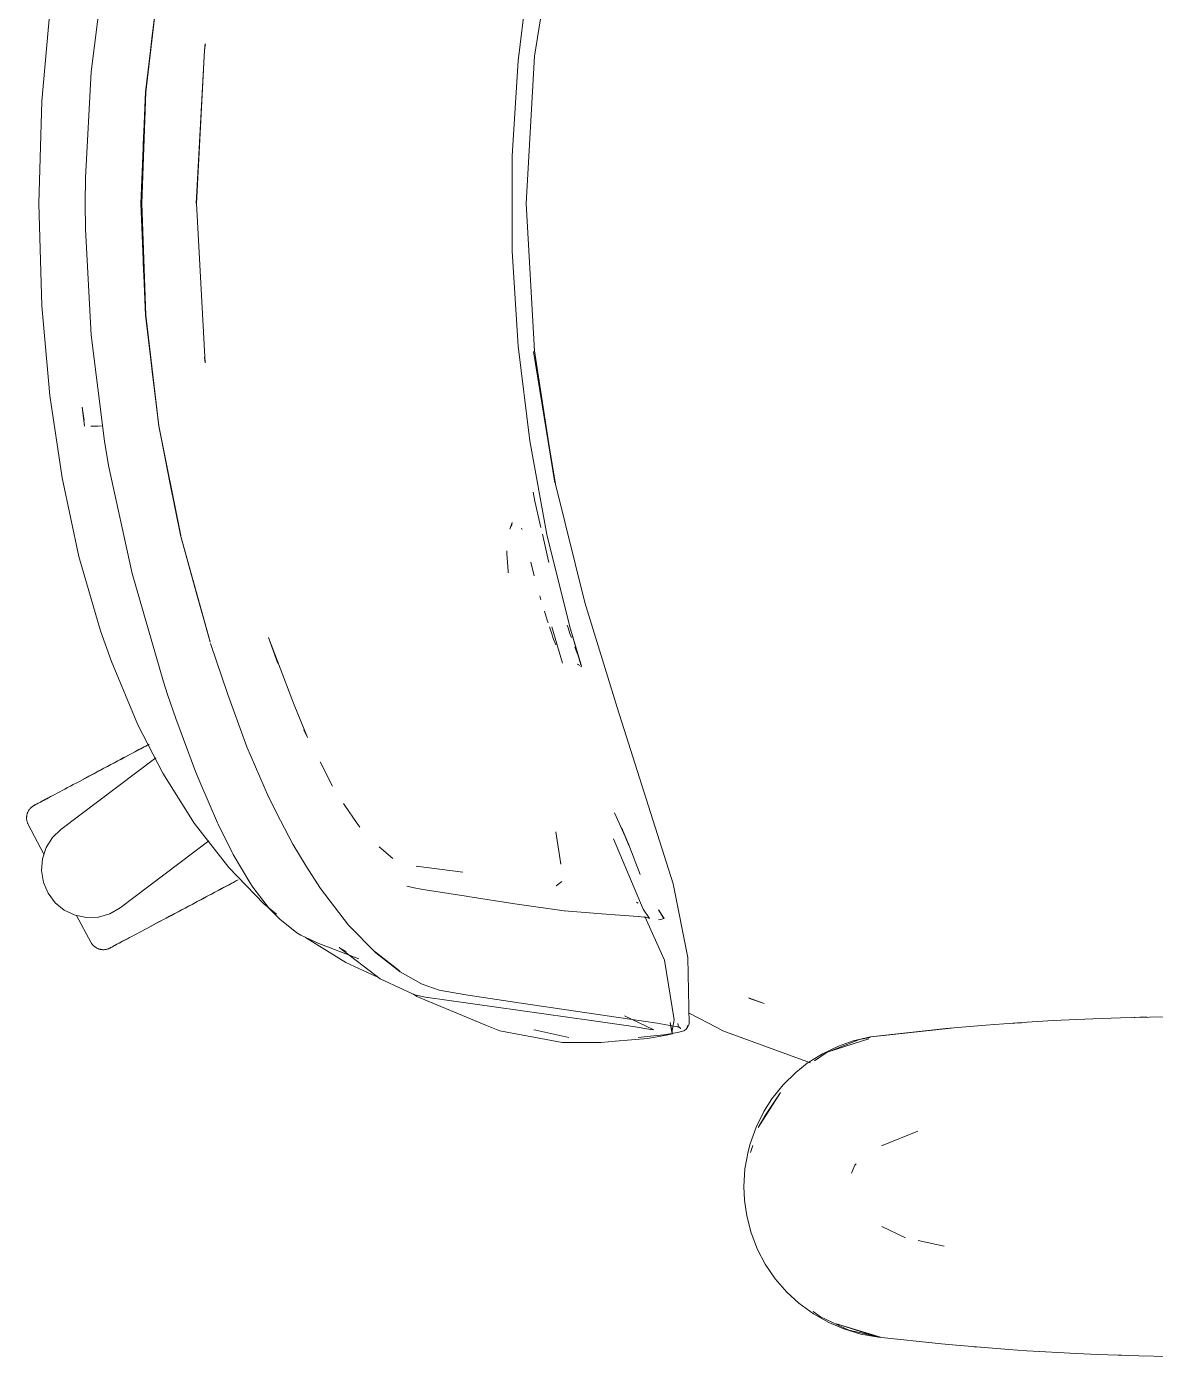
# Model space of a CAD drawing. Header units: millimetres. Extents: x 79795 to 317870, y -36033 to 97293.
# Drawn here: x 191347.5 to 191669, y 12505.4 to 12884.1 of the extents above; entities that cross this region are included whole.
import ezdxf

# ---------------------------------------------------------------- set-up
doc = ezdxf.new("R2010")
doc.units = ezdxf.units.MM
doc.header["$MEASUREMENT"] = 0
doc.layers.add('G-IMPT', color=8, linetype='CONTINUOUS', lineweight=9)
doc.layers.add('I-FURN', color=8, linetype='CONTINUOUS', lineweight=9)

msp = doc.modelspace()

# ---------------------------------------------------------------- linework, layer by layer
at = {"layer": 'G-IMPT'}
for p, q in [((191498.14, 12913.64), (191492.15, 12875.72)), ((191365.83, 12871.25), (191369.65, 12901.42)), ((191490.75, 12901.29), (191487.45, 12874.37)), ((191381.36, 12865.55), (191385.18, 12897.15)), ((191381.4, 12865.51), (191385.18, 12897.07)), ((191385.18, 12897.07), (191383.24, 12881.59)), ((191354.09, 12888.45), (191351.83, 12862.88)), ((191381.4, 12865.51), (191383.24, 12881.59)), ((191398.12, 12877.46), (191398.38, 12879.24)), ((191398.12, 12877.46), (191398.36, 12878.77)), ((191398.4, 12879.01), (191398.36, 12878.77)), ((191395.8, 12833.74), (191398.12, 12877.46)), ((191395.85, 12833.74), (191398.12, 12877.46)), ((191485.8, 12847.3), (191487.45, 12874.37)), ((191492.15, 12875.72), (191489.79, 12833.74)), ((191364.22, 12841.05), (191365.83, 12871.25)), ((191351.83, 12862.88), (191350.98, 12833.74)), ((191381.36, 12865.55), (191380.02, 12833.74)), ((191381.4, 12865.51), (191380.25, 12833.74)), ((191380.72, 12850.62), (191381.4, 12865.51)), ((191380.72, 12850.62), (191380.25, 12833.74)), ((191485.8, 12847.3), (191485.8, 12820.18)), ((191364.22, 12841.05), (191364.12, 12833.74)), ((191350.98, 12833.74), (191351.83, 12804.6)), ((191364.22, 12826.42), (191364.12, 12833.74)), ((191380.02, 12833.74), (191381.36, 12801.92)), ((191381.4, 12801.96), (191380.25, 12833.74)), ((191380.72, 12816.85), (191380.25, 12833.74)), ((191395.85, 12833.74), (191398.35, 12788.4)), ((191492.15, 12791.75), (191489.79, 12833.74)), ((191364.22, 12826.42), (191365.83, 12796.22)), ((191485.8, 12820.18), (191487.45, 12793.11)), ((191381.4, 12801.96), (191380.72, 12816.85)), ((191351.83, 12804.6), (191354.09, 12779.02)), ((191381.36, 12801.92), (191385.18, 12770.33)), ((191383.24, 12785.88), (191381.4, 12801.96)), ((191381.4, 12801.96), (191385.18, 12770.41)), ((191365.83, 12796.22), (191369.65, 12766.05)), ((191490.75, 12766.19), (191487.45, 12793.11)), ((191498.14, 12753.84), (191491.88, 12791.58)), ((191491.88, 12791.58), (191497.88, 12754.21)), ((191492.15, 12791.75), (191497.88, 12754.21)), ((191398.35, 12788.4), (191398.12, 12790.01)), ((191398.12, 12790.01), (191398.36, 12788.7)), ((191398.4, 12788.46), (191398.36, 12788.7)), ((191383.24, 12785.88), (191385.18, 12770.41)), ((191354.09, 12779.02), (191357.59, 12755.61)), ((191364, 12770.32), (191363.35, 12775.74)), ((191363.92, 12771.97), (191363.35, 12775.74)), ((191365.76, 12770.29), (191367.85, 12770.37)), ((191365.76, 12770.29), (191365.87, 12770.29)), ((191369.1, 12770.41), (191367.85, 12770.37)), ((191385.18, 12770.41), (191388.28, 12754.3)), ((191385.18, 12770.41), (191391.4, 12739.16)), ((191391.4, 12739.16), (191385.18, 12770.33)), ((191369.65, 12766.05), (191370.83, 12759.13)), ((191495.68, 12739.52), (191490.75, 12766.19)), ((191370.83, 12759.13), (191377.5, 12728.34)), ((191362.4, 12733.24), (191357.59, 12755.61)), ((191391.35, 12739.28), (191388.28, 12754.3)), ((191506.45, 12720.15), (191498.14, 12753.84)), ((191491.73, 12751.56), (191492.2, 12748.93)), ((191492.2, 12748.93), (191493.9, 12741.51)), ((191485.79, 12742.92), (191485.11, 12740.98)), ((191485.79, 12742.92), (191485.58, 12741.88)), ((191396.01, 12722.03), (191391.35, 12739.28)), ((191391.35, 12739.28), (191399.78, 12708.87)), ((191391.35, 12739.28), (191399.74, 12708.78)), ((191488.46, 12741.32), (191488.6, 12740.91)), ((191494.36, 12739.53), (191495.91, 12732.78)), ((191495.68, 12739.52), (191502.23, 12713.2)), ((191484.25, 12734.83), (191484.26, 12734.13)), ((191484.36, 12732.76), (191484.26, 12734.13)), ((191368.57, 12712), (191362.4, 12733.24)), ((191484.36, 12732.76), (191484.63, 12729.05)), ((191492.05, 12727.7), (191491.06, 12731.56)), ((191495.91, 12732.78), (191496.25, 12731.5)), ((191386.44, 12697.51), (191377.5, 12728.34)), ((191484.63, 12729.05), (191484.67, 12728.57)), ((191492.05, 12727.7), (191491.66, 12729.23)), ((191396.01, 12722.03), (191399.78, 12708.87)), ((191493.97, 12720.91), (191493.63, 12722.03)), ((191506.45, 12720.15), (191515.64, 12690.18)), ((191495.74, 12715.12), (191494.96, 12717.62)), ((191495.99, 12714.34), (191495.74, 12715.12)), ((191371.65, 12703.26), (191368.57, 12712)), ((191497.14, 12710.9), (191496.37, 12713.21)), ((191497.03, 12713.21), (191500.07, 12702.78)), ((191501.6, 12713.2), (191501.45, 12713.66)), ((191501.6, 12713.2), (191502.33, 12710.98)), ((191502.23, 12713.2), (191505.49, 12701.98)), ((191502.23, 12713.2), (191505.29, 12702.67)), ((191502.23, 12713.2), (191505.34, 12702.38)), ((191404.75, 12693.86), (191399.86, 12708.43)), ((191416.34, 12710.12), (191419.06, 12702.69)), ((191416.34, 12710.12), (191423.05, 12692.67)), ((191497.14, 12710.9), (191497.39, 12710.18)), ((191498.16, 12708.02), (191497.39, 12710.18)), ((191502.62, 12710.17), (191502.33, 12710.98)), ((191503.6, 12707.42), (191503.95, 12706.45)), ((191503.95, 12706.45), (191504.35, 12705.38)), ((191371.65, 12703.26), (191379.17, 12685.29)), ((191504.4, 12702.52), (191505.02, 12702.13)), ((191504.4, 12702.52), (191504.62, 12702.37)), ((191505.29, 12702.67), (191505.34, 12702.38)), ((191505.49, 12701.98), (191505.36, 12701.74)), ((191386.44, 12697.51), (191387.63, 12693.91)), ((191389.98, 12687.09), (191387.63, 12693.91)), ((191404.75, 12693.86), (191410.2, 12678.98)), ((191423.05, 12692.67), (191423.71, 12690.95)), ((191423.71, 12690.95), (191427.44, 12681.62)), ((191515.64, 12690.18), (191531.63, 12639.93)), ((191379.17, 12685.29), (191386.26, 12671.51)), ((191389.98, 12687.09), (191395.58, 12672.01)), ((191427.44, 12681.62), (191426.44, 12683.86)), ((191410.2, 12678.98), (191416.38, 12664.76)), ((191434.61, 12667.78), (191431.07, 12674.75)), ((191386.26, 12671.51), (191395.23, 12657.22)), ((191397.06, 12668.33), (191395.58, 12672.01)), ((191401.83, 12657.38), (191397.06, 12668.33)), ((191419.77, 12658.03), (191416.38, 12664.76)), ((191438.14, 12662.31), (191437.75, 12662.89)), ((191441.63, 12657.18), (191438.14, 12662.31)), ((191517.92, 12653.5), (191514.88, 12660.21)), ((191395.23, 12657.22), (191405.04, 12644.62)), ((191401.83, 12657.38), (191402.05, 12656.93)), ((191406.05, 12648.92), (191402.05, 12656.93)), ((191419.77, 12658.03), (191423.34, 12651.24)), ((191441.63, 12657.18), (191442.38, 12656.07)), ((191499.6, 12645.59), (191498.2, 12654.75)), ((191518.95, 12650.91), (191516.93, 12656.03)), ((191518.95, 12651.12), (191516.93, 12656.02)), ((191516.93, 12656.02), (191518.95, 12650.91)), ((191427.11, 12645.01), (191423.34, 12651.24)), ((191523.09, 12632.78), (191514.65, 12652.76)), ((191518.95, 12651.12), (191522.2, 12642.65)), ((191406.05, 12648.92), (191406.35, 12648.32)), ((191406.35, 12648.32), (191411.09, 12640.32)), ((191447.91, 12650.54), (191451.81, 12647.21)), ((191415, 12634.32), (191405.04, 12644.62)), ((191427.11, 12645.01), (191430.99, 12638.92)), ((191471.76, 12643.26), (191458.41, 12645.04)), ((191458.41, 12645.04), (191458.88, 12644.9)), ((191499.6, 12645.59), (191499.55, 12645.94)), ((191411.95, 12639.03), (191411.09, 12640.32)), ((191499.95, 12640.64), (191498.31, 12639.36)), ((191535.82, 12618.98), (191531.63, 12639.93)), ((191416.67, 12632.9), (191411.95, 12639.03)), ((191430.99, 12638.92), (191431.16, 12638.66)), ((191439.18, 12628.22), (191431.16, 12638.66)), ((191455.72, 12639.34), (191457.89, 12638.88)), ((191457.89, 12638.88), (191459.87, 12638.46)), ((191460.34, 12638.39), (191459.87, 12638.46)), ((191472.06, 12636.58), (191460.34, 12638.39)), ((191472.06, 12636.58), (191472.67, 12636.49)), ((191473.18, 12636.41), (191472.67, 12636.49)), ((191486.54, 12634.29), (191473.18, 12636.41)), ((191415, 12634.32), (191418.67, 12631.32)), ((191419.56, 12629.88), (191416.67, 12632.9)), ((191486.54, 12634.29), (191500.61, 12632.26)), ((191500.69, 12632.25), (191500.61, 12632.26)), ((191500.69, 12632.25), (191508.93, 12631.63)), ((191521.63, 12634.5), (191521.2, 12634.77)), ((191524.85, 12630.11), (191523.09, 12632.78)), ((191529.05, 12630.11), (191527.46, 12632.57)), ((191527.46, 12632.57), (191528.99, 12630.09)), ((191528.99, 12630.09), (191527.5, 12632.56)), ((191424.42, 12626.02), (191419.56, 12629.88)), ((191439.18, 12628.22), (191446.91, 12620.32)), ((191508.93, 12631.63), (191509.92, 12631.56)), ((191509.92, 12631.56), (191517.78, 12631)), ((191517.78, 12631), (191521.65, 12630.7)), ((191521.73, 12630.7), (191521.65, 12630.7)), ((191521.73, 12630.7), (191524.11, 12630.4)), ((191529.19, 12618.28), (191523.58, 12630.63)), ((191524.13, 12630.4), (191524.11, 12630.4)), ((191524.13, 12630.4), (191524.85, 12630.11)), ((191527.44, 12629.73), (191528.12, 12629.81)), ((191528.12, 12629.81), (191528.99, 12630.09)), ((191529.05, 12630.11), (191528.99, 12630.09)), ((191424.42, 12626.02), (191425.56, 12625.4)), ((191425.56, 12625.4), (191428, 12624.23)), ((191438.37, 12617.59), (191426.92, 12624.71)), ((191428, 12624.23), (191430.23, 12623.16)), ((191442.13, 12618.65), (191430.23, 12623.16)), ((191436.48, 12621.88), (191438.51, 12620.72)), ((191436.48, 12621.88), (191448.18, 12612.94)), ((191446.71, 12620.63), (191453.65, 12615.23)), ((191446.71, 12620.63), (191450.28, 12617.82)), ((191446.99, 12613.61), (191438.37, 12617.59)), ((191453.88, 12614.9), (191446.91, 12620.32)), ((191453.65, 12615.23), (191450.28, 12617.82)), ((191529.19, 12618.28), (191531.91, 12601.23)), ((191535.82, 12618.98), (191536.21, 12600)), ((191454.7, 12609.9), (191448.18, 12612.94)), ((191453.88, 12614.9), (191459.72, 12611.62)), ((191454.7, 12609.9), (191458.07, 12608.33)), ((191459.72, 12611.62), (191460.14, 12611.4)), ((191464.93, 12609.65), (191460.14, 12611.4)), ((191464.93, 12609.65), (191472.6, 12608.35)), ((191457.46, 12608.62), (191458.63, 12607.85)), ((191461.06, 12607.69), (191458.07, 12608.33)), ((191458.63, 12607.85), (191475.08, 12601.05)), ((191508.28, 12601.01), (191461.06, 12607.69)), ((191488.37, 12605.95), (191472.6, 12608.35)), ((191519.24, 12601.4), (191488.37, 12605.95)), ((191553.08, 12607.52), (191557.54, 12605.89)), ((191553.08, 12607.52), (191553.66, 12607.26)), ((191557.54, 12605.89), (191553.66, 12607.26)), ((191526.12, 12598.38), (191517.72, 12602.37)), ((191536.14, 12603.18), (191544.04, 12599.04)), ((191651.12, 12601.55), (191639.81, 12601.01)), ((191651.12, 12601.55), (191659, 12601.85)), ((191671.31, 12602.14), (191659, 12601.85)), ((191662.87, 12601.93), (191664.53, 12602.01)), ((191664.53, 12602.01), (191666.61, 12602.01)), ((191475.08, 12601.05), (191478.44, 12599.66)), ((191482.3, 12598.06), (191478.44, 12599.66)), ((191500, 12594.83), (191482.3, 12598.06)), ((191492.55, 12598.28), (191491.98, 12598.43)), ((191501.86, 12596.24), (191492.55, 12598.28)), ((191508.28, 12601.01), (191518.94, 12599.57)), ((191520.24, 12599.36), (191518.94, 12599.57)), ((191527.09, 12600.29), (191519.24, 12601.4)), ((191520.24, 12599.36), (191525.26, 12598.52)), ((191526.12, 12598.38), (191525.26, 12598.52)), ((191533.36, 12599.18), (191527.09, 12600.29)), ((191530.73, 12600.52), (191531.22, 12597.65)), ((191530.73, 12600.52), (191531.46, 12597.24)), ((191531.22, 12597.65), (191531.91, 12601.23)), ((191532.74, 12599.35), (191533.36, 12599.18)), ((191532.74, 12599.35), (191533.84, 12598.79)), ((191534.69, 12598.14), (191532.83, 12597.59)), ((191532.94, 12600.22), (191533.01, 12599.73)), ((191533.34, 12599.18), (191533.01, 12599.73)), ((191533.34, 12599.18), (191533.84, 12598.79)), ((191534.69, 12598.14), (191535.23, 12598.46)), ((191535.23, 12598.46), (191535.6, 12598.96)), ((191536.21, 12600), (191535.6, 12598.96)), ((191535.73, 12599.58), (191535.6, 12598.96)), ((191535.6, 12598.96), (191535.62, 12599.03)), ((191535.73, 12599.58), (191535.62, 12599.03)), ((191544.04, 12599.04), (191545.8, 12598.12)), ((191551.78, 12595.93), (191545.8, 12598.12)), ((191587.82, 12596.39), (191610.78, 12598.84)), ((191587.82, 12596.39), (191609.26, 12598.74)), ((191610.78, 12598.84), (191590.64, 12596.72)), ((191609.26, 12598.74), (191620.65, 12599.72)), ((191630.94, 12600.45), (191620.65, 12599.72)), ((191628.9, 12600.32), (191627.48, 12600.18)), ((191628.9, 12600.32), (191630.8, 12600.41)), ((191630.94, 12600.45), (191639.81, 12601.01)), ((191500, 12594.83), (191506.96, 12594.8)), ((191506.96, 12594.8), (191511.13, 12594.8)), ((191515.09, 12595.14), (191511.13, 12594.8)), ((191524.42, 12595.95), (191515.09, 12595.14)), ((191524.25, 12596.46), (191521.66, 12596.25)), ((191528.93, 12596.98), (191524.25, 12596.46)), ((191524.42, 12595.95), (191524.88, 12595.99)), ((191524.88, 12595.99), (191529.13, 12596.8)), ((191529.55, 12597.06), (191528.93, 12596.98)), ((191529.13, 12596.8), (191531.46, 12597.24)), ((191529.55, 12597.06), (191532.83, 12597.59)), ((191570.72, 12588.98), (191551.78, 12595.93)), ((191575.47, 12591.99), (191587.32, 12595.8)), ((191584.69, 12595.59), (191576.51, 12592.39)), ((191578.18, 12592.89), (191587.32, 12595.8)), ((191578.73, 12593.78), (191582.86, 12595.23)), ((191587.82, 12596.39), (191582.86, 12595.23)), ((191587.74, 12596.17), (191584.69, 12595.59)), ((191587.82, 12596.39), (191590.64, 12596.72)), ((191574.15, 12591.59), (191569.82, 12588.86)), ((191575.47, 12591.99), (191571.89, 12589.56)), ((191574.15, 12591.59), (191578.73, 12593.78)), ((191575.47, 12591.99), (191578.18, 12592.89)), ((191566.51, 12586.24), (191569.82, 12588.86)), ((191562.91, 12582.69), (191559.72, 12578.72)), ((191562.91, 12582.69), (191566.51, 12586.24)), ((191555.86, 12570.56), (191562.18, 12580.51)), ((191558.02, 12574.24), (191562.18, 12580.51)), ((191555.21, 12570.66), (191557.45, 12575.17)), ((191557.45, 12575.17), (191559.72, 12578.72)), ((191555.86, 12570.56), (191558.02, 12574.24)), ((191555.21, 12570.66), (191553.5, 12565.89)), ((191601.34, 12569.49), (191590.91, 12565.34)), ((191552.06, 12558.81), (191552.94, 12563.76)), ((191552.94, 12563.76), (191553.5, 12565.89)), ((191554.3, 12565.45), (191553.68, 12563.42)), ((191583.39, 12559.82), (191583.69, 12560.27)), ((191551.76, 12553.77), (191552.06, 12558.81)), ((191582.37, 12557.6), (191583.39, 12559.82)), ((191551.76, 12553.77), (191551.93, 12549.92)), ((191552.58, 12545.41), (191551.93, 12549.92)), ((191552.58, 12545.41), (191553.84, 12540.54)), ((191591.01, 12542.39), (191597.79, 12539.12)), ((191555.67, 12535.83), (191553.84, 12540.54)), ((191608.84, 12536.79), (191601.41, 12538.36)), ((191557.86, 12531.67), (191555.67, 12535.83)), ((191557.86, 12531.67), (191560.7, 12527.5)), ((191560.7, 12527.5), (191564.02, 12523.66)), ((191567.45, 12520.5), (191564.02, 12523.66)), ((191567.45, 12520.5), (191571.54, 12517.5)), ((191571.5, 12518.19), (191573.6, 12516.6)), ((191575.98, 12514.99), (191571.54, 12517.5)), ((191581.67, 12512.86), (191573.6, 12516.6)), ((191575.98, 12514.99), (191580.22, 12513.18)), ((191590.64, 12510.82), (191578.18, 12514.65)), ((191578.18, 12514.65), (191587.32, 12511.74)), ((191580.22, 12513.18), (191585.08, 12511.71)), ((191581.67, 12512.86), (191590.07, 12510.95)), ((191590.12, 12510.82), (191585.08, 12511.71)), ((191590.64, 12510.82), (191587.32, 12511.74)), ((191608.05, 12508.91), (191590.12, 12510.82)), ((191612.18, 12508.57), (191608.05, 12508.91)), ((191627.24, 12507.32), (191612.18, 12508.57)), ((191619.05, 12507.97), (191617.38, 12508.14)), ((191627.24, 12507.32), (191632.33, 12506.99)), ((191632.33, 12506.99), (191646.46, 12506.18)), ((191652.49, 12505.93), (191646.46, 12506.18)), ((191652.49, 12505.93), (191664.25, 12505.54)), ((191657.37, 12505.79), (191659.31, 12505.68)), ((191659.31, 12505.68), (191660.81, 12505.66)), ((191672.67, 12505.37), (191664.25, 12505.54))]:
    msp.add_line(p, q, dxfattribs=at)
at = {"layer": 'I-FURN'}
for p, q in [((191378.03, 12677.42), (191377.03, 12676.88)), ((191377.49, 12677.13), (191378.49, 12677.66)), ((191379.03, 12677.94), (191378.03, 12677.42)), ((191378.49, 12677.66), (191379.48, 12678.19)), ((191380.01, 12678.47), (191379.03, 12677.94)), ((191379.48, 12678.19), (191380.46, 12678.71)), ((191380.99, 12678.99), (191380.01, 12678.47)), ((191380.46, 12678.71), (191381.44, 12679.23)), ((191381.96, 12679.5), (191380.99, 12678.99)), ((191381.44, 12679.23), (191382.4, 12679.74)), ((191357.26, 12655.49), (191384.33, 12675.88)), ((191371.02, 12673.69), (191370.03, 12673.16)), ((191370.48, 12673.4), (191371.47, 12673.93)), ((191372.01, 12674.22), (191371.02, 12673.69)), ((191371.47, 12673.93), (191372.47, 12674.46)), ((191373.02, 12674.75), (191372.01, 12674.22)), ((191372.47, 12674.46), (191373.48, 12674.99)), ((191374.02, 12675.28), (191373.02, 12674.75)), ((191373.48, 12674.99), (191374.48, 12675.53)), ((191375.02, 12675.82), (191374.02, 12675.28)), ((191374.48, 12675.53), (191375.49, 12676.06)), ((191376.03, 12676.35), (191375.02, 12675.82)), ((191375.49, 12676.06), (191376.49, 12676.6)), ((191377.03, 12676.88), (191376.03, 12676.35)), ((191376.49, 12676.6), (191377.49, 12677.13)), ((191364.29, 12670.11), (191363.39, 12669.63)), ((191363.74, 12669.82), (191363.8, 12669.85)), ((191363.8, 12669.85), (191364.72, 12670.33)), ((191365.22, 12670.6), (191364.29, 12670.11)), ((191364.72, 12670.33), (191365.64, 12670.83)), ((191366.15, 12671.1), (191365.22, 12670.6)), ((191365.64, 12670.83), (191366.59, 12671.33)), ((191367.1, 12671.6), (191366.15, 12671.1)), ((191366.59, 12671.33), (191367.55, 12671.84)), ((191368.07, 12672.12), (191367.1, 12671.6)), ((191367.55, 12671.84), (191368.52, 12672.35)), ((191369.04, 12672.64), (191368.07, 12672.12)), ((191368.52, 12672.35), (191369.49, 12672.88)), ((191370.03, 12673.16), (191369.04, 12672.64)), ((191369.49, 12672.88), (191370.48, 12673.4)), ((191356.91, 12666.19), (191356.22, 12665.82)), ((191357.63, 12666.57), (191356.91, 12666.19)), ((191358.38, 12666.97), (191357.63, 12666.57)), ((191359.16, 12667.38), (191358.38, 12666.97)), ((191359.96, 12667.81), (191359.16, 12667.38)), ((191360.78, 12668.24), (191359.96, 12667.81)), ((191361.63, 12668.69), (191360.78, 12668.24)), ((191362.5, 12669.16), (191361.63, 12668.69)), ((191363.39, 12669.63), (191362.5, 12669.16)), ((191349.17, 12662.03), (191349.3, 12662.12)), ((191349.3, 12662.12), (191349.44, 12662.21)), ((191349.44, 12662.21), (191349.58, 12662.29)), ((191349.58, 12662.29), (191349.62, 12662.31)), ((191349.66, 12662.33), (191349.62, 12662.31)), ((191349.62, 12662.31), (191349.64, 12662.32)), ((191349.62, 12662.31), (191349.62, 12662.31)), ((191349.64, 12662.32), (191349.7, 12662.35)), ((191349.75, 12662.38), (191349.66, 12662.33)), ((191349.7, 12662.35), (191349.8, 12662.4)), ((191349.87, 12662.44), (191349.75, 12662.38)), ((191349.8, 12662.4), (191349.94, 12662.48)), ((191350.03, 12662.53), (191349.87, 12662.44)), ((191349.94, 12662.48), (191350.12, 12662.57)), ((191350.23, 12662.63), (191350.03, 12662.53)), ((191350.12, 12662.57), (191350.34, 12662.69)), ((191350.47, 12662.76), (191350.23, 12662.63)), ((191350.34, 12662.69), (191350.6, 12662.83)), ((191350.75, 12662.91), (191350.47, 12662.76)), ((191350.6, 12662.83), (191350.89, 12662.98)), ((191351.07, 12663.08), (191350.75, 12662.91)), ((191350.89, 12662.98), (191351.23, 12663.16)), ((191351.42, 12663.27), (191351.07, 12663.08)), ((191351.23, 12663.16), (191351.6, 12663.36)), ((191351.82, 12663.48), (191351.42, 12663.27)), ((191351.6, 12663.36), (191352.01, 12663.58)), ((191352.25, 12663.71), (191351.82, 12663.48)), ((191352.01, 12663.58), (191352.46, 12663.82)), ((191352.71, 12663.95), (191352.25, 12663.71)), ((191352.46, 12663.82), (191352.94, 12664.07)), ((191353.21, 12664.22), (191352.71, 12663.95)), ((191352.94, 12664.07), (191353.46, 12664.35)), ((191353.75, 12664.5), (191353.21, 12664.22)), ((191353.46, 12664.35), (191354.01, 12664.64)), ((191354.32, 12664.81), (191353.75, 12664.5)), ((191354.01, 12664.64), (191354.59, 12664.95)), ((191354.92, 12665.13), (191354.32, 12664.81)), ((191355.55, 12665.46), (191354.92, 12665.13)), ((191356.22, 12665.82), (191355.55, 12665.46)), ((191347.48, 12658.87), (191347.49, 12659.03)), ((191347.48, 12658.71), (191347.48, 12658.87)), ((191347.48, 12658.55), (191347.48, 12658.71)), ((191347.49, 12658.39), (191347.48, 12658.55)), ((191347.49, 12659.03), (191347.5, 12659.2)), ((191347.51, 12658.23), (191347.49, 12658.39)), ((191347.5, 12659.2), (191347.52, 12659.36)), ((191347.52, 12659.36), (191347.55, 12659.51)), ((191347.55, 12659.51), (191347.59, 12659.67)), ((191347.59, 12659.67), (191347.63, 12659.83)), ((191347.63, 12659.83), (191347.67, 12659.98)), ((191347.67, 12659.98), (191347.72, 12660.13)), ((191347.72, 12660.13), (191347.78, 12660.28)), ((191347.78, 12660.28), (191347.85, 12660.43)), ((191347.85, 12660.43), (191347.92, 12660.58)), ((191347.92, 12660.58), (191347.99, 12660.72)), ((191347.99, 12660.72), (191348.08, 12660.86)), ((191348.08, 12660.86), (191348.16, 12660.99)), ((191348.16, 12660.99), (191348.25, 12661.13)), ((191348.25, 12661.13), (191348.35, 12661.25)), ((191348.35, 12661.25), (191348.46, 12661.38)), ((191348.46, 12661.38), (191348.56, 12661.5)), ((191348.56, 12661.5), (191348.68, 12661.61)), ((191348.68, 12661.61), (191348.79, 12661.73)), ((191348.79, 12661.73), (191348.91, 12661.83)), ((191348.91, 12661.83), (191349.04, 12661.93)), ((191349.04, 12661.93), (191349.17, 12662.03)), ((191347.54, 12658.07), (191347.51, 12658.23)), ((191347.57, 12657.91), (191347.54, 12658.07)), ((191347.6, 12657.76), (191347.57, 12657.91)), ((191347.64, 12657.6), (191347.6, 12657.76)), ((191347.69, 12657.45), (191347.64, 12657.6)), ((191347.75, 12657.3), (191347.69, 12657.45)), ((191347.81, 12657.15), (191347.75, 12657.3)), ((191347.88, 12657), (191347.81, 12657.15)), ((191347.95, 12656.86), (191347.88, 12657)), ((191347.95, 12656.86), (191352.42, 12648.45)), ((191354.83, 12653.15), (191357.26, 12655.49)), ((191353.03, 12650.29), (191354.83, 12653.15)), ((191399.42, 12652.21), (191374.11, 12633.14)), ((191351.7, 12643.73), (191351.97, 12647.09)), ((191351.97, 12647.09), (191353.03, 12650.29)), ((191352.25, 12640.4), (191351.7, 12643.73)), ((191353.58, 12637.3), (191352.25, 12640.4)), ((191404.51, 12639.4), (191403.56, 12638.89)), ((191404, 12639.12), (191404.95, 12639.63)), ((191405.46, 12639.9), (191404.51, 12639.4)), ((191404.95, 12639.63), (191405.89, 12640.13)), ((191406.39, 12640.39), (191405.46, 12639.9)), ((191405.89, 12640.13), (191406.81, 12640.62)), ((191407.3, 12640.88), (191406.39, 12640.39)), ((191406.81, 12640.62), (191407.72, 12641.1)), ((191355.61, 12634.6), (191353.58, 12637.3)), ((191397.63, 12635.73), (191396.62, 12635.2)), ((191397.08, 12635.45), (191398.09, 12635.98)), ((191398.63, 12636.27), (191397.63, 12635.73)), ((191398.09, 12635.98), (191399.09, 12636.51)), ((191399.63, 12636.8), (191398.63, 12636.27)), ((191399.09, 12636.51), (191400.09, 12637.04)), ((191400.62, 12637.33), (191399.63, 12636.8)), ((191400.09, 12637.04), (191401.08, 12637.57)), ((191401.61, 12637.85), (191400.62, 12637.33)), ((191401.08, 12637.57), (191402.06, 12638.09)), ((191402.59, 12638.37), (191401.61, 12637.85)), ((191402.06, 12638.09), (191403.03, 12638.61)), ((191403.56, 12638.89), (191402.59, 12638.37)), ((191403.03, 12638.61), (191404, 12639.12)), ((191358.22, 12632.47), (191355.61, 12634.6)), ((191361.27, 12631.03), (191358.22, 12632.47)), ((191374.11, 12633.14), (191371.19, 12631.45)), ((191390.64, 12632.02), (191389.66, 12631.5)), ((191390.11, 12631.74), (191391.09, 12632.26)), ((191391.62, 12632.54), (191390.64, 12632.02)), ((191391.09, 12632.26), (191392.08, 12632.78)), ((191392.61, 12633.07), (191391.62, 12632.54)), ((191392.08, 12632.78), (191393.07, 12633.31)), ((191393.61, 12633.6), (191392.61, 12633.07)), ((191393.07, 12633.31), (191394.07, 12633.84)), ((191394.61, 12634.13), (191393.61, 12633.6)), ((191394.07, 12633.84), (191395.07, 12634.38)), ((191395.62, 12634.67), (191394.61, 12634.13)), ((191395.07, 12634.38), (191396.08, 12634.91)), ((191396.62, 12635.2), (191395.62, 12634.67)), ((191396.08, 12634.91), (191397.08, 12635.45)), ((191364.58, 12630.36), (191361.27, 12631.03)), ((191361.73, 12630.94), (191365.76, 12623.36)), ((191367.95, 12630.5), (191364.58, 12630.36)), ((191371.19, 12631.45), (191367.95, 12630.5)), ((191383.23, 12628.08), (191382.38, 12627.63)), ((191382.77, 12627.83), (191383.62, 12628.29)), ((191384.1, 12628.54), (191383.23, 12628.08)), ((191383.62, 12628.29), (191384.5, 12628.76)), ((191384.98, 12629.01), (191384.1, 12628.54)), ((191384.5, 12628.76), (191385.4, 12629.23)), ((191385.89, 12629.49), (191384.98, 12629.01)), ((191385.4, 12629.23), (191386.31, 12629.72)), ((191386.81, 12629.98), (191385.89, 12629.49)), ((191386.31, 12629.72), (191387.24, 12630.21)), ((191387.75, 12630.48), (191386.81, 12629.98)), ((191387.24, 12630.21), (191388.18, 12630.72)), ((191388.7, 12630.99), (191387.75, 12630.48)), ((191388.18, 12630.72), (191389.14, 12631.22)), ((191389.66, 12631.5), (191388.7, 12630.99)), ((191389.14, 12631.22), (191390.11, 12631.74)), ((191375.6, 12624.03), (191376.19, 12624.34)), ((191376.19, 12624.34), (191376.8, 12624.66)), ((191376.8, 12624.66), (191377.45, 12625.01)), ((191377.45, 12625.01), (191378.13, 12625.37)), ((191378.13, 12625.37), (191378.84, 12625.74)), ((191378.84, 12625.74), (191379.57, 12626.14)), ((191379.57, 12626.14), (191380.33, 12626.54)), ((191380.33, 12626.54), (191381.12, 12626.96)), ((191381.12, 12626.96), (191381.93, 12627.39)), ((191381.93, 12627.39), (191382.77, 12627.83)), ((191365.78, 12623.32), (191365.76, 12623.36)), ((191365.86, 12623.18), (191365.78, 12623.32)), ((191365.95, 12623.04), (191365.86, 12623.18)), ((191366.04, 12622.91), (191365.95, 12623.04)), ((191366.13, 12622.78), (191366.04, 12622.91)), ((191366.24, 12622.65), (191366.13, 12622.78)), ((191366.34, 12622.53), (191366.24, 12622.65)), ((191366.45, 12622.42), (191366.34, 12622.53)), ((191366.57, 12622.3), (191366.45, 12622.42)), ((191366.69, 12622.2), (191366.57, 12622.3)), ((191366.81, 12622.09), (191366.69, 12622.2)), ((191366.94, 12622), (191366.81, 12622.09)), ((191367.07, 12621.9), (191366.94, 12622)), ((191367.21, 12621.82), (191367.07, 12621.9)), ((191367.35, 12621.73), (191367.21, 12621.82)), ((191367.49, 12621.66), (191367.35, 12621.73)), ((191367.63, 12621.59), (191367.49, 12621.66)), ((191367.78, 12621.52), (191367.63, 12621.59)), ((191367.93, 12621.47), (191367.78, 12621.52)), ((191368.09, 12621.41), (191367.93, 12621.47)), ((191368.24, 12621.37), (191368.09, 12621.41)), ((191368.4, 12621.33), (191368.24, 12621.37)), ((191368.55, 12621.29), (191368.4, 12621.33)), ((191368.71, 12621.26), (191368.55, 12621.29)), ((191368.87, 12621.24), (191368.71, 12621.26)), ((191369.03, 12621.23), (191368.87, 12621.24)), ((191369.19, 12621.22), (191369.03, 12621.23)), ((191369.35, 12621.22), (191369.19, 12621.22)), ((191369.52, 12621.22), (191369.35, 12621.22)), ((191369.68, 12621.23), (191369.52, 12621.22)), ((191369.84, 12621.25), (191369.68, 12621.23)), ((191370, 12621.28), (191369.84, 12621.25)), ((191370.15, 12621.31), (191370, 12621.28)), ((191370.31, 12621.34), (191370.15, 12621.31)), ((191370.47, 12621.39), (191370.31, 12621.34)), ((191370.62, 12621.43), (191370.47, 12621.39)), ((191370.77, 12621.49), (191370.62, 12621.43)), ((191370.92, 12621.55), (191370.77, 12621.49)), ((191371.07, 12621.62), (191370.92, 12621.55)), ((191371.21, 12621.69), (191371.07, 12621.62)), ((191371.21, 12621.69), (191371.23, 12621.7)), ((191371.22, 12621.69), (191371.21, 12621.69)), ((191371.26, 12621.72), (191371.22, 12621.69)), ((191371.23, 12621.7), (191371.29, 12621.73)), ((191371.34, 12621.76), (191371.26, 12621.72)), ((191371.29, 12621.73), (191371.39, 12621.79)), ((191371.46, 12621.82), (191371.34, 12621.76)), ((191371.39, 12621.79), (191371.53, 12621.86)), ((191371.63, 12621.91), (191371.46, 12621.82)), ((191371.53, 12621.86), (191371.71, 12621.96)), ((191371.83, 12622.02), (191371.63, 12621.91)), ((191371.71, 12621.96), (191371.93, 12622.07)), ((191372.07, 12622.15), (191371.83, 12622.02)), ((191371.93, 12622.07), (191372.19, 12622.21)), ((191372.35, 12622.29), (191372.07, 12622.15)), ((191372.19, 12622.21), (191372.49, 12622.37)), ((191372.66, 12622.46), (191372.35, 12622.29)), ((191372.49, 12622.37), (191372.82, 12622.55)), ((191373.02, 12622.65), (191372.66, 12622.46)), ((191372.82, 12622.55), (191373.2, 12622.75)), ((191373.41, 12622.86), (191373.02, 12622.65)), ((191373.2, 12622.75), (191373.61, 12622.96)), ((191373.84, 12623.09), (191373.41, 12622.86)), ((191373.61, 12622.96), (191374.05, 12623.2)), ((191374.31, 12623.34), (191373.84, 12623.09)), ((191374.05, 12623.2), (191374.53, 12623.46)), ((191374.81, 12623.6), (191374.31, 12623.34)), ((191374.53, 12623.46), (191375.05, 12623.73)), ((191375.34, 12623.89), (191374.81, 12623.6)), ((191375.05, 12623.73), (191375.6, 12624.03)), ((191375.91, 12624.19), (191375.34, 12623.89))]:
    msp.add_line(p, q, dxfattribs=at)

doc.saveas('drawing.dxf')
